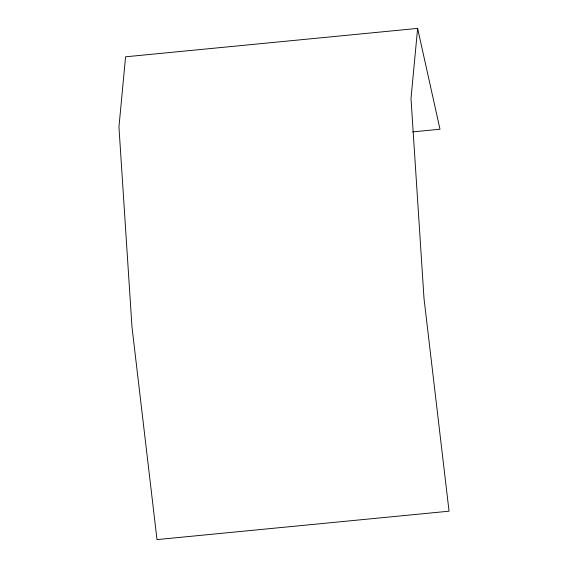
<?xml version="1.0" encoding="UTF-8"?>
<svg xmlns="http://www.w3.org/2000/svg" width="568" height="568" viewBox="0 0 568 568"><rect width="100%" height="100%" fill="white"/><g stroke="black" fill="none" stroke-linecap="round" stroke-linejoin="round"><path stroke-width="0.85" d="M417.622 28.4L410.998 98.512L424.012 298.491L449.047 511.193L157.002 539.6L131.975 326.898L118.953 126.92L125.578 56.807L417.622 28.4L440.001 129.227L412.652 131.89"/></g></svg>
